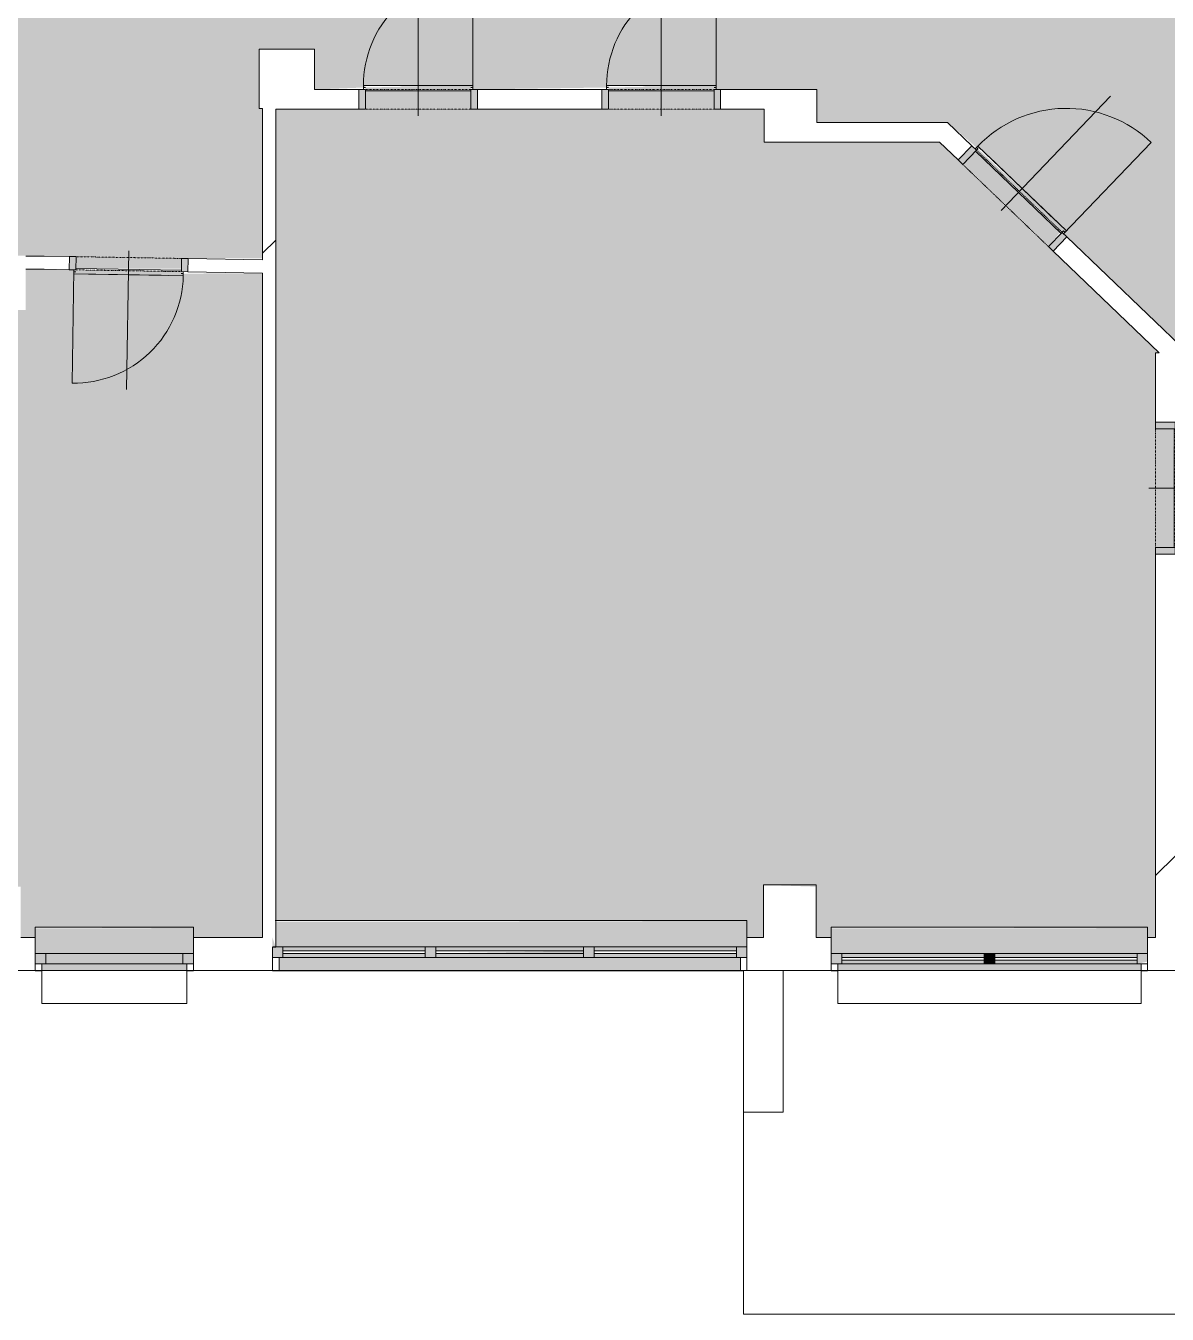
# Model space of a CAD drawing. Header units: millimetres. Extents: x -20192 to 462224, y -45352 to 20466.
# Drawn here: x 380423 to 389083, y -31577 to -21801 of the extents above; entities that cross this region are included whole.
import ezdxf

# ---------------------------------------------------------------- set-up
doc = ezdxf.new("R2010")
doc.units = ezdxf.units.MM
doc.linetypes.add('Čerchovaná se dvěma tečkami', pattern=[2.59, 1, -0.53, 0, -0.53, 0, -0.53])
for name, color, linetype, lineweight in [('A-DETL-THIN', 151, 'Continuous', 9), ('A-DOOR', 31, 'Continuous', 9), ('A-DOOR-FRAM', 31, 'Continuous', 9), ('A-FLOR', 192, 'Continuous', 9), ('A-GENM', 13, 'Continuous', 9), ('A-GLAZ', 151, 'Continuous', 9), ('A-WALL', 113, 'Continuous', 9), ('A-WALL-PATT', 111, 'Continuous', 25), ('Q-SPCQ', 91, 'Continuous', 9), ('S-COLS', 52, 'Continuous', 9)]:
    doc.layers.add(name, color=color, linetype=linetype, lineweight=lineweight)
pattern_1 = [(45, (302295, 0), (-7184.2, 7184.2), []), (45, (305168, -3e-12), (-7184.2, 7184.2), []), (45, (310916, -7e-12), (-4310.5, 10057.9), [4064, -2032, 67.06, -1964.94])]
pattern_2 = [(45, (302295, 0), (-7184.2, 7184.2), []), (45, (305168, 0), (-7184.2, 7184.2), []), (45, (310916, 0), (-4310.5, 10057.9), [4064, -2032, 67.06, -1964.94])]

# ---------------------------------------------------------------- blocks, each defined once
blk = doc.blocks.new('OKNO_1k_nadsvetlik - OKNO_1k_nadsvetlik_1200 x 1850-1969509-Mapka _ závislý 2')
at = {"layer": 'A-GLAZ'}
h = blk.add_hatch(color=256, dxfattribs=at)
h.paths.add_polyline_path([(600, 75), (520, 75), (520, -5), (600, -5)])
h.paths.add_polyline_path([(-600, 75), (-600, -5), (-520, -5), (-520, 75)])
blk.add_hatch(color=256, dxfattribs=at).paths.add_polyline_path([(-520, 75), (-520, -5), (520, -5), (520, 75), (-189.2, 75)])
for p, q in [((-550, 126), (-600, 126)), ((-550, 75), (-550, 125)), ((600, 126), (550, 126)), ((550, 125), (550, 75)), ((-600, 75), (-550, 75)), ((-520, 75), (-600, 75)), ((520, 75), (-520, 75)), ((-520, 75), (-520, -5)), ((600, 75), (520, 75)), ((520, -5), (520, 75)), ((550, 75), (600, 75)), ((-600, -5), (-520, -5)), ((-520, -5), (520, -5)), ((520, -5), (600, -5))]:
    blk.add_line(p, q, dxfattribs=at)
blk = doc.blocks.new('parapet s nosem_vnitní - parapet s nosem_vnitní-V98-Mapka _ závislý 2')
at = {"layer": 'A-GENM'}
for points in [[(-189.2, 0), (-600, 0), (-600, -190), (600, -190), (600, 0), (520, 0)], [(-600, -190), (-600, -197.1), (-189.2, -190)]]:
    blk.add_hatch(color=151, dxfattribs=at).paths.add_polyline_path(points)
for p, q in [((-600, -190), (-600, -120)), ((-600, -190), (-600, -200)), ((600, -120), (600, -190)), ((600, -200), (600, -190)), ((-600, -200), (600, -200)), ((-600, -200), (600, -200))]:
    blk.add_line(p, q, dxfattribs=at)
blk = doc.blocks.new('parapet_ext - parapet_ext-V99-Mapka _ závislý 2')
at = {"layer": 'Q-SPCQ'}
blk.add_hatch(color=151, dxfattribs=at).paths.add_polyline_path([(-520, 50), (-550, 50), (-550, 0), (550, 0), (550, 50), (-189.2, 50)])
for p, q in [((-550, 51), (-550, 300)), ((-550, 300), (550, 300)), ((550, 300), (550, 51))]:
    blk.add_line(p, q, dxfattribs=at)
blk = doc.blocks.new('OKNO_3k_nadsvetlik - OKNO_3k_nadsvetlik_3600x1850-1975422-Mapka _ závislý 2')
at = {"layer": 'A-GLAZ'}
h = blk.add_hatch(color=256, dxfattribs=at)
h.paths.add_polyline_path([(-1720, 25), (-1800, 25), (-1800, -55), (-1720, -55)])
h.paths.add_polyline_path([(1775, 25), (1720, 25), (1720, -55), (1800, -52.7), (1800, 25)])
h = blk.add_hatch(color=256, dxfattribs=at)
h.paths.add_polyline_path([(-640, 25), (-1720, 25), (-1720, -5), (-640, -5)])
h.paths.add_polyline_path([(756.7, 25), (640, 25), (640, -5), (1720, -5), (1720, 25)])
h.paths.add_polyline_path([(-560, 25), (-560, -5), (560, -5), (560, 25)])
h.paths.add_polyline_path([(560, -25), (-560, -25), (-560, -55), (560, -55)])
h.paths.add_polyline_path([(-1297.4, -25), (-1720, -25), (-1720, -55), (-640, -55), (-640, -25)])
h.paths.add_polyline_path([(756.7, -25), (640, -25), (640, -55), (1720, -55), (1720, -25)])
h = blk.add_hatch(color=256, dxfattribs=at)
h.paths.add_polyline_path([(-640, 25), (-640, -55), (-560, -55), (-560, 25)])
h.paths.add_polyline_path([(560, 25), (560, -55), (640, -55), (640, 25)])
blk.add_hatch(color=256, dxfattribs=at).paths.add_polyline_path([(-560, -5), (-560, -25), (560, -5)])
at = {"layer": 'A-GLAZ', "color": 50}
for p, q in [((-1750, 126), (-1775, 126)), ((1800, 126), (1750, 126))]:
    blk.add_line(p, q, dxfattribs=at)
at = {"layer": 'A-GLAZ', "color": 41}
blk.add_line((1750, 126), (-1750, 126), dxfattribs=at)
at = {"layer": 'A-GLAZ', "color": 63}
for p, q in [((-1750, 25), (-1750, 125)), ((1750, 125), (1750, 25)), ((-1800, 25), (-1750, 25)), ((-1720, 25), (-1800, 25)), ((-1720, -55), (-1720, 25)), ((-560, 25), (-640, 25)), ((-640, 25), (-640, -55)), ((-560, -55), (-560, 25)), ((640, 25), (560, 25)), ((560, 25), (560, -55)), ((640, -55), (640, 25)), ((1800, 25), (1720, 25)), ((1720, 25), (1720, -55)), ((1750, 25), (1800, 25)), ((-1800, -55), (-1720, -55)), ((-640, -5), (-1720, -5)), ((-1720, -5), (-1720, -25)), ((-1720, -25), (-640, -25)), ((-640, -25), (-640, -5)), ((-640, -55), (-560, -55)), ((560, -5), (-560, -5)), ((-560, -5), (-560, -25)), ((-560, -25), (560, -25)), ((560, -25), (560, -5)), ((560, -55), (640, -55)), ((1720, -5), (640, -5)), ((640, -5), (640, -25)), ((640, -25), (1720, -25)), ((1720, -25), (1720, -5)), ((1720, -55), (1800, -55))]:
    blk.add_line(p, q, dxfattribs=at)
at = {"layer": 'A-GLAZ', "color": 253}
for p, q in [((-640, 25), (-1720, 25)), ((560, 25), (-560, 25)), ((1720, 25), (640, 25)), ((-1720, -55), (-640, -55)), ((-560, -55), (560, -55)), ((640, -55), (1720, -55))]:
    blk.add_line(p, q, dxfattribs=at)
blk = doc.blocks.new('parapet s nosem_vnitní - parapet s nosem_vnitní-1280309-Mapka _ závislý 2')
at = {"layer": 'A-GENM'}
h = blk.add_hatch(color=151, dxfattribs=at)
h.paths.add_polyline_path([(-560, 0), (-1800, 0), (-1800, -190), (1775, -190), (1775, 0), (560, 0)])
h.paths.add_polyline_path([(1800, 0), (1775.8, 0), (1800, -70)])
at = {"layer": 'A-GENM', "color": 253}
for p, q in [((-1800, -190), (-1800, -70)), ((-1800, -190), (-1800, -200)), ((-1800, -200), (1779, -200)), ((-1800, -200), (1779, -200))]:
    blk.add_line(p, q, dxfattribs=at)
blk = doc.blocks.new('parapet_ext - parapet_ext-1802008-Mapka _ závislý 2')
at = {"layer": 'Q-SPCQ'}
blk.add_hatch(color=151, dxfattribs=at).paths.add_polyline_path([(1750, 100), (-1750, 100), (-1750, 0), (1750, 0)])
at = {"layer": 'Q-SPCQ', "color": 253}
blk.add_line((-1750, 100), (1750, 100), dxfattribs=at)
blk = doc.blocks.new('OKNO_2k_nadsvetlik - OKNO_2k_nadsvetlik 1800x2400-1972502-Mapka _ závislý 2')
at = {"layer": 'A-GLAZ'}
h = blk.add_hatch(color=256, dxfattribs=at)
h.paths.add_polyline_path([(-1120, 75), (-1200, 56.5), (-1200, -5), (-1120, -5), (-1120, 56.5)])
h.paths.add_polyline_path([(1200, 75), (1120, 75), (1120, -5), (1200, -5)])
h = blk.add_hatch(color=256, dxfattribs=at)
h.paths.add_polyline_path([(-1120, 75), (-1120, 45), (-40, 45), (-40, 75), (-738.5, 75)])
h.paths.add_polyline_path([(40, 75), (40, 45), (1120, 45), (1120, 75), (288.5, 75)])
h.paths.add_polyline_path([(-1120, 25), (-1120, -5), (-40, -5), (-40, 25), (-738.5, 25)])
h.paths.add_polyline_path([(1120, 25), (40, 25), (40, -5), (1120, -5)])
blk.add_hatch(color=256, dxfattribs=at).paths.add_polyline_path([(-40, -5), (40, -5), (40, 75), (-40, 75)])
for p, q in [((-1150, 126), (-1200, 126)), ((-1150, 75), (-1150, 125)), ((1200, 126), (1150, 126)), ((1150, 125), (1150, 75)), ((-1200, 75), (-1150, 75)), ((-1120, 75), (-1200, 75)), ((-1120, -5), (-1120, 75)), ((-40, 75), (-1120, 75)), ((-40, 45), (-1120, 45)), ((-1120, 45), (-1120, 25)), ((-1120, 25), (-40, 25)), ((40, 75), (-40, 75)), ((-40, 75), (-40, -5)), ((-40, 25), (-40, 45)), ((1120, 75), (40, 75)), ((40, -5), (40, 75)), ((1120, 45), (40, 45)), ((40, 45), (40, 25)), ((40, 25), (1120, 25)), ((1200, 75), (1120, 75)), ((1120, 75), (1120, -5)), ((1120, 25), (1120, 45)), ((1150, 75), (1200, 75)), ((-1200, -5), (-1120, -5)), ((-1120, -5), (-40, -5)), ((-40, -5), (40, -5)), ((40, -5), (1120, -5)), ((1120, -5), (1200, -5))]:
    blk.add_line(p, q, dxfattribs=at)
blk = doc.blocks.new('parapet s nosem_vnitní - parapet s nosem_vnitní-V100-Mapka _ závislý 2')
at = {"layer": 'A-GENM'}
blk.add_hatch(color=151, dxfattribs=at).paths.add_polyline_path([(40, 0), (-1200, 0), (-1200, -190), (1200, -190), (1200, 0), (288.5, 0)])
for p, q in [((-1200, -190), (-1200, -120)), ((-1200, -190), (-1200, -200)), ((1200, -120), (1200, -190)), ((1200, -200), (1200, -190)), ((-1200, -200), (1200, -200)), ((-1200, -200), (1200, -200))]:
    blk.add_line(p, q, dxfattribs=at)
blk = doc.blocks.new('parapet_ext - parapet_ext-1801991-Mapka _ závislý 2')
at = {"layer": 'Q-SPCQ'}
blk.add_hatch(color=151, dxfattribs=at).paths.add_polyline_path([(-1150, 50), (-1150, 0), (1150, 0), (1150, 50), (-1120, 50)])
for p, q in [((-1150, 51), (-1150, 300)), ((-1150, 300), (1150, 300)), ((1150, 300), (1150, 51))]:
    blk.add_line(p, q, dxfattribs=at)
blk = doc.blocks.new('DVERE_1k_oblozka - DD03_01_900x1970_koupelna-V134-Mapka _ závislý 2')
at = {"layer": 'A-DOOR'}
blk.add_hatch(color=151, dxfattribs=at).paths.add_polyline_path([(465, 102.1), (-450, 87.1), (-450, 62.1), (450, 72.1), (450, 87.1)])
h = blk.add_hatch(color=151, dxfattribs=at)
h.paths.add_polyline_path([(500, -77.9), (500, 72.1), (450, 72.1), (450, -77.9)])
h.paths.add_polyline_path([(-450, 72.1), (-500, 72.1), (-500, -77.9), (-450, -77.9)])
for p, q in [((-465, 72.1), (-465, 1032.1)), ((0, -127.9), (0, 1072.1)), ((465, 102.1), (-465, 102.1)), ((-465, 102.1), (-465, 87.1)), ((355, 102.1), (-355, 102.1)), ((465, 87.1), (465, 102.1)), ((465, 102.1), (465, 72.1)), ((-450, 72.1), (-500, 72.1)), ((-500, 72.1), (-500, -77.9)), ((-465, 87.1), (-450, 87.1)), ((-450, -77.9), (-450, 72.1)), ((-450, 62.1), (450, 62.1)), ((450, 87.1), (465, 87.1)), ((500, 72.1), (450, 72.1)), ((450, 72.1), (450, -77.9)), ((500, -77.9), (500, 72.1)), ((-500, -77.9), (-450, -77.9)), ((450, -77.9), (500, -77.9))]:
    blk.add_line(p, q, dxfattribs=at)
at = {"layer": 'A-DOOR', "linetype": 'Čerchovaná se dvěma tečkami'}
for p, q in [((-450, 72.1), (450, 72.1)), ((-450, -77.9), (450, -77.9))]:
    blk.add_line(p, q, dxfattribs=at)
at = {"layer": 'A-DOOR'}
blk.add_arc((-465, 102.1), 930, 360, 90, dxfattribs=at)
at = {"layer": 'A-DOOR-FRAM'}
for p, q in [((-450, 72.1), (-500, 72.1)), ((-450, -77.9), (-450, 72.1)), ((450, 72.1), (450, -77.9)), ((450, 72.1), (500, 72.1)), ((-500, -77.9), (-450, -77.9)), ((500, -77.9), (450, -77.9))]:
    blk.add_line(p, q, dxfattribs=at)
blk = doc.blocks.new('DVERE_1k_oblozka - DD03_01_900x1970_koupelna-V135-Mapka _ závislý 2')
at = {"layer": 'A-DOOR'}
h = blk.add_hatch(color=151, dxfattribs=at)
h.paths.add_polyline_path([(-500, 77.9), (-500, -72.1), (-450, -72.1), (-450, 77.9)])
h.paths.add_polyline_path([(450, 77.9), (450, -72.1), (500, -72.1), (500, 77.9)])
blk.add_hatch(color=151, dxfattribs=at).paths.add_polyline_path([(-450, -62.1), (-465, -102.1), (450, -87.1), (440.4, -62.1), (-439.6, -62.1)])
for p, q in [((0, 127.9), (0, -1072.1)), ((-500, 77.9), (-450, 77.9)), ((-500, -72.1), (-500, 77.9)), ((-450, 77.9), (-450, -72.1)), ((450, 77.9), (500, 77.9)), ((450, -72.1), (450, 77.9)), ((500, 77.9), (500, -72.1)), ((-450, -72.1), (-500, -72.1)), ((-465, -72.1), (-465, -1032.1)), ((-465, -87.1), (-450, -87.1)), ((-465, -102.1), (-465, -87.1)), ((-465, -87.1), (-465, -102.1)), ((-450, -87.1), (-465, -87.1)), ((-450, -62.1), (450, -62.1)), ((-450, -87.1), (-450, -62.1)), ((450, -62.1), (450, -87.1)), ((500, -72.1), (450, -72.1)), ((450, -87.1), (465, -87.1)), ((465, -87.1), (450, -87.1)), ((465, -102.1), (465, -72.1)), ((465, -87.1), (465, -102.1)), ((465, -102.1), (465, -87.1)), ((465, -102.1), (-465, -102.1)), ((355, -102.1), (-355, -102.1))]:
    blk.add_line(p, q, dxfattribs=at)
at = {"layer": 'A-DOOR', "linetype": 'Čerchovaná se dvěma tečkami'}
for p, q in [((-450, 77.9), (450, 77.9)), ((-450, -72.1), (450, -72.1))]:
    blk.add_line(p, q, dxfattribs=at)
at = {"layer": 'A-DOOR'}
blk.add_arc((-465, -102.1), 930, 270, 0, dxfattribs=at)
at = {"layer": 'A-DOOR-FRAM'}
for p, q in [((-500, 77.9), (-450, 77.9)), ((-450, 77.9), (-450, -72.1)), ((450, -72.1), (450, 77.9)), ((500, 77.9), (450, 77.9)), ((-450, -72.1), (-500, -72.1)), ((450, -72.1), (500, -72.1))]:
    blk.add_line(p, q, dxfattribs=at)
blk = doc.blocks.new('DVERE_1k_oblozka - DD03_01_800x1970_koupelna-1549528-Mapka _ závislý 2')
at = {"layer": 'A-DOOR'}
h = blk.add_hatch(color=151, dxfattribs=at)
h.paths.add_polyline_path([(450, 77.9), (400, 77.9), (400, -72.1), (450, -72.1)])
h.paths.add_polyline_path([(-400, 77.9), (-450, 77.9), (-450, -72.1), (-400, -72.1)])
blk.add_hatch(color=151, dxfattribs=at).paths.add_polyline_path([(400, -62.1), (-400, -72.1), (-415, -102.1), (400, -87.1), (400, -72.1)])
for p, q in [((0, 127.9), (0, -972.1)), ((-450, 77.9), (-400, 77.9)), ((-450, -72.1), (-450, 77.9)), ((-400, 77.9), (-400, -72.1)), ((400, 77.9), (450, 77.9)), ((400, -72.1), (400, 77.9)), ((450, 77.9), (450, -72.1)), ((-400, -72.1), (-450, -72.1)), ((-415, -72.1), (-415, -932.1)), ((-415, -87.1), (-400, -87.1)), ((-415, -102.1), (-415, -87.1)), ((-400, -62.1), (400, -62.1)), ((450, -72.1), (400, -72.1)), ((400, -87.1), (415, -87.1)), ((415, -102.1), (415, -72.1)), ((415, -87.1), (415, -102.1)), ((415, -102.1), (-415, -102.1)), ((305, -102.1), (-305, -102.1))]:
    blk.add_line(p, q, dxfattribs=at)
at = {"layer": 'A-DOOR', "linetype": 'Čerchovaná se dvěma tečkami'}
for p, q in [((-400, 77.9), (400, 77.9)), ((-400, -72.1), (400, -72.1))]:
    blk.add_line(p, q, dxfattribs=at)
at = {"layer": 'A-DOOR'}
blk.add_arc((-415, -102.1), 830, 270, 0, dxfattribs=at)
at = {"layer": 'A-DOOR-FRAM'}
for p, q in [((-450, 77.9), (-400, 77.9)), ((-400, 77.9), (-400, -72.1)), ((400, -72.1), (400, 77.9)), ((450, 77.9), (400, 77.9)), ((-400, -72.1), (-450, -72.1)), ((400, -72.1), (450, -72.1))]:
    blk.add_line(p, q, dxfattribs=at)
blk = doc.blocks.new('DVERE_1k_oblozka - DD03_01_800x1970_koupelna-1549519-Mapka _ závislý 2')
at = {"layer": 'A-DOOR'}
h = blk.add_hatch(color=151, dxfattribs=at)
h.paths.add_polyline_path([(450, -47.1), (450, 52.9), (400, 52.9), (400, -47.1)])
h.paths.add_polyline_path([(-400, -47.1), (-400, 52.9), (-450, 52.9), (-450, -47.1)])
blk.add_hatch(color=151, dxfattribs=at).paths.add_polyline_path([(415, -77.1), (399.8, -37.1), (-400, -47.1), (-415, -77.1), (80.7, -77.1)])
for p, q in [((0, 102.9), (0, -947.1)), ((-450, 52.9), (-400, 52.9)), ((-450, -47.1), (-450, 52.9)), ((-400, 52.9), (-400, -47.1)), ((400, 52.9), (450, 52.9)), ((400, -47.1), (400, 52.9)), ((450, 52.9), (450, -47.1)), ((-400, -47.1), (-450, -47.1)), ((-415, -47.1), (-415, -907.1)), ((-415, -62.1), (-400, -62.1)), ((-415, -77.1), (-415, -62.1)), ((415, -77.1), (-415, -77.1)), ((-400, -37.1), (400, -37.1)), ((305, -77.1), (-305, -77.1)), ((450, -47.1), (400, -47.1)), ((400, -62.1), (415, -62.1)), ((415, -77.1), (415, -47.1)), ((415, -62.1), (415, -77.1))]:
    blk.add_line(p, q, dxfattribs=at)
at = {"layer": 'A-DOOR', "linetype": 'Čerchovaná se dvěma tečkami'}
for p, q in [((-400, 52.9), (400, 52.9)), ((-400, -47.1), (400, -47.1))]:
    blk.add_line(p, q, dxfattribs=at)
at = {"layer": 'A-DOOR'}
blk.add_arc((-415, -77.1), 830, 270, 0, dxfattribs=at)
at = {"layer": 'A-DOOR-FRAM'}
for p, q in [((-450, 52.9), (-400, 52.9)), ((-400, 52.9), (-400, -47.1)), ((400, -47.1), (400, 52.9)), ((450, 52.9), (400, 52.9)), ((-400, -47.1), (-450, -47.1)), ((400, -47.1), (450, -47.1))]:
    blk.add_line(p, q, dxfattribs=at)

msp = doc.modelspace()

# ---------------------------------------------------------------- hatches: boundary and pattern name
at = {"layer": 'A-FLOR'}
h = msp.add_hatch(color=151, dxfattribs=at)
h.paths.add_polyline_path([(373924.6, -30076.6), (374034.4, -30076.6), (374034.4, -29535.6), (374434.4, -29535.6), (374434.4, -24894.3), (373644.4, -24909.3), (373642.2, -24924.3), (372844.4, -24909.3), (372829.4, -24894.3), (372234.4, -24894.3), (372234.4, -30076.6), (372724.6, -30076.6), (372724.6, -29899.5), (373924.6, -29906.6)])
h.paths.add_polyline_path([(368534.4, -30046.6), (368534.4, -29846.9), (372134.4, -29846.9), (372134.4, -23686.6), (368054.5, -23686.6), (367502.7, -24289.8), (367492.7, -24311.6), (366867.5, -24937.4), (366846.6, -24937.4), (366702.9, -25101.6), (368439.1, -26688.5), (368439.1, -30046.6)])
h.paths.add_polyline_path([(356544.4, -30046.6), (356544.4, -29901.6), (357444.4, -29906.6), (357444.4, -30046.6), (357744.4, -30046.6), (357744.4, -29899.5), (358944.4, -29906.6), (358944.4, -30046.6), (359245.3, -30046.6), (359245.3, -23684), (358527.8, -23708.3), (358522.6, -23718.2), (357622.5, -23703.2), (357622.4, -23693.3), (356456.1, -23700), (356456.1, -23970), (356036.1, -23970), (356036.1, -24139.3), (356114.8, -24139.3), (356106.1, -25639.3), (356036.1, -25639.3), (356036.1, -29535.6), (356436.1, -29535.6), (356454.8, -30046.6)])
h.paths.add_polyline_path([(368289.1, -30046.6), (368289.1, -26754.6), (366552, -25176.6), (366454.4, -25191.6), (366454.4, -25206.6), (365554.4, -25191.6), (365539.4, -25176.6), (365322.9, -25176.6), (365322.9, -30046.6), (365544.4, -30046.6), (365544.4, -29896.9), (367944.4, -29906.6), (367944.4, -30046.6)])
h.paths.add_polyline_path([(359544.4, -30046.6), (359544.4, -29896.9), (361944.4, -29906.6), (361944.4, -30046.6), (362035, -30046.6), (361994.9, -26558.1), (363783.8, -25126.8), (363585.7, -24954.6), (363565.1, -24943.5), (362961.1, -24295.7), (362960.7, -24274.5), (362373.2, -23666.1), (359395.3, -23699.3), (359395.3, -30046.6)])
h.paths.add_polyline_path([(364944.4, -30046.6), (365159.5, -30046.6), (365159.4, -25176.6), (364924.4, -25191.6), (364924.4, -25206.6), (364024.4, -25191.6), (364009.4, -25176.6), (363974.4, -25176.6), (363961.8, -25176.6), (362145.7, -26629.6), (362185.3, -30046.6), (362544.4, -30046.6), (362544.4, -29896.9), (364944.4, -29906.6)])
h.paths.add_polyline_path([(382219.4, -22429.3), (382194.4, -22429.3), (382194.4, -21979.3), (382614.4, -21979.3), (382614.4, -22284.3), (382999.4, -22269.3), (382999.4, -22254.3), (383799.4, -22269.3), (383814.4, -22284.3), (384844.7, -22269.3), (384844.7, -22254.3), (385644.7, -22269.3), (385659.7, -22284.3), (386424.7, -22284.3), (386424.7, -22534.3), (387416, -22534.3), (387647, -22735.1), (387668.7, -22735.1), (388296.6, -23358), (388296.6, -23378.8), (389238.1, -24281.8), (392352.1, -24281.8), (393136.5, -23303), (393247.1, -23360.3), (393763.9, -22668.2), (393675.6, -22582.1), (393826.6, -22354.9), (393833.2, -21754.2), (393923.2, -21754.2), (393923.2, -20955.1), (393842.1, -20954.2), (393842.7, -20379.5), (393808.9, -20379.1), (393808.9, -19225.7), (393783.9, -19225.7), (393783.9, -19175.3), (393709.2, -19175.3), (393694.2, -18955.3), (393679.2, -18955.3), (393694.2, -18355.3), (393709.2, -18340.3), (393709.2, -17238.3), (390760.6, -17238.3), (390760.2, -17408.3), (389734.6, -17408.3), (389734.6, -17535.4), (388534.6, -17528.3), (388534.6, -17408.3), (388296.2, -17408.3), (388321.1, -20310.9), (387534.5, -20303.3), (387534.5, -20200.9), (386734.5, -20200.9), (386734.5, -20310.9), (383337.7, -20331.8), (382084.6, -20358), (382084.6, -20188), (381894.6, -20188), (381894.6, -20098), (381094.6, -20098), (381094.6, -20188), (380054.6, -20188), (380054.6, -18222.8), (379921.6, -18222.8), (379921.6, -17238.3), (377670, -17238.3), (377685, -17851.9), (377700, -17851.9), (377685, -18651.9), (377670, -18666.9), (377685, -19775.4), (377700, -19775.4), (377685, -20375.4), (377670, -20390.4), (377670, -20656.9), (375567.2, -20656.9), (375567.2, -20280.9), (375418.3, -20295.9), (375418.3, -20310.9), (374818.3, -20295.9), (374803.3, -20280.9), (374404.2, -20280.9), (374404.2, -21508.2), (373751.5, -21523.2), (373751.5, -21538.2), (373151.5, -21520.4), (373151.5, -21508.2), (371421.5, -21523.2), (371421.5, -21538.2), (370821.5, -21520.4), (370821.5, -21508.2), (370671.5, -21523.2), (370671.5, -21748.2), (369807.7, -21748.2), (369807.7, -21658.2), (368907.7, -21658.2), (368907.7, -21748.2), (365717.6, -21748.2), (364095.3, -20300.6), (364095.3, -18728.2), (363822.2, -18728.2), (363822.2, -18805.2), (362622.2, -18798.2), (362622.2, -18728.2), (362545.3, -18728.2), (362545.3, -20625.8), (362455.3, -20625.8), (362455.3, -21425.8), (362545.3, -21425.8), (362545.3, -21715.8), (357625.3, -21715.8), (357622.5, -22135.8), (356036.1, -22135.8), (356036.1, -22265.8), (355796.1, -22265.8), (355807.2, -23165.8), (356036.1, -23165.8), (356042.2, -23552.4), (357621.6, -23543.6), (357625.3, -23683.3), (358522.4, -23678.2), (358522.6, -23538.2), (360416.9, -23527.3), (360416.9, -23362.9), (360640.9, -23361.6), (360641.9, -23526), (362436.5, -23515.7), (363895.5, -25026.6), (366562.6, -25015.6), (367990.9, -23536.6), (371934.4, -23536.6), (371934.4, -23166.6), (372234.4, -23166.6), (372234.4, -24794.3), (374434.4, -24794.3), (374434.4, -23937.5), (374034.7, -23937.5), (374034.7, -23527.5), (375631.9, -23527.4), (375631.9, -22376.5), (379271.9, -22376.5), (379272.3, -21816.5), (380331.9, -21816.5), (380325.1, -23436.6), (379893.1, -23436.6), (379893.1, -23536.6), (380805.2, -23553.1), (380805.2, -23643), (381603.7, -23643), (381605, -23566.6), (382219.4, -23566.6), (382219.4, -22434.3)])
h.paths.add_polyline_path([(388934.4, -28719.3), (388994.4, -28719.3), (388994.4, -25759.3), (389134.4, -25759.3), (389129.8, -24859.3), (388994.4, -24859.3), (388994.4, -24281.8), (389021.4, -24281.8), (388182.3, -23477.1), (388270.3, -23367.5), (387629.7, -22753.1), (387532.8, -22854.1), (387355.7, -22684.3), (386024.7, -22684.3), (386024.7, -22434.3), (385644.7, -22434.3), (385644.7, -22294.3), (384844.7, -22294.3), (384844.7, -22434.3), (383799.4, -22434.3), (383799.4, -22294.3), (382999.4, -22294.3), (382999.4, -22434.3), (382319.4, -22434.3), (382319.4, -28589.6), (385894.4, -28599.3), (385894.4, -28719.3), (386019.4, -28719.3), (386019.4, -28319.3), (386419.4, -28333.1), (386419.4, -28719.3), (386534.4, -28719.3), (386534.4, -28639.6), (388934.4, -28649.3)])
h.paths.add_polyline_path([(392019.4, -28719.3), (392019.4, -28319.3), (392269.4, -28319.3), (392269.4, -24431.8), (389144.4, -24431.8), (389159.4, -24859.3), (389174.4, -24859.3), (389159.4, -25759.3), (389144.4, -25774.3), (389144.4, -28719.3), (389434.4, -28719.3), (389434.4, -28639.6), (391834.4, -28649.3), (391834.4, -28719.3)])
h.paths.add_polyline_path([(380494.4, -28719.3), (380494.4, -28642.2), (381694.4, -28649.3), (381694.4, -28719.3), (382219.4, -28719.3), (382219.4, -23677.1), (381603.5, -23682.1), (381617.8, -23696.9), (380803.2, -23668), (380787.9, -23652.8), (380423.1, -23652.2), (380423.1, -23956.6), (379994.8, -23956.6), (379984.4, -26062.2), (379984.4, -28319.3), (380384.4, -28333.1), (380384.4, -28719.3)])
h.paths.add_polyline_path([(392484.4, -28719.3), (392484.4, -28639.6), (394884.4, -28649.3), (394884.4, -28719.3), (395484.4, -28719.3), (395484.4, -28642.2), (396684.4, -28649.3), (396684.4, -28719.3), (397004.4, -28719.3), (397004.4, -28644.3), (397904.4, -28649.3), (397904.4, -28719.3), (398034.4, -28719.3), (398034.4, -28319.3), (398434.4, -28319.3), (398434.4, -25308.2), (394003.8, -25276.5), (394018.4, -25291.4), (393103.6, -25266.7), (393088.5, -25251.5), (392419.4, -25251.7), (392419.4, -28719.3)])
h.paths.add_polyline_path([(394003.8, -25251.2), (394005.3, -25111.2), (398434.4, -25158.2), (398434.4, -24364.3), (398355.7, -24364.3), (398364.4, -22864.3), (398434.4, -22864.3), (398434.4, -22472.9), (393991.5, -22420.6), (393816.3, -22682.2), (393818.5, -22691.6), (393241, -23401.6), (393224.8, -23405.3), (392419.4, -24439.5), (392419.4, -25094.4), (393105.4, -25101.7), (393105.4, -25241.7), (394003.7, -25251.2)])
h.paths.add_polyline_path([(374694.4, -25069.3), (374694.4, -24889.3), (379884.4, -24889.3), (379882.3, -23646.6), (374534.6, -23646.6), (374534.7, -24889.3), (374684.7, -24894.3), (374691.6, -25019.3)])
h.paths.add_polyline_path([(392034.4, -22689.3), (392034.4, -22289.3), (392434.4, -22289.3), (392419.4, -22689.3), (392352.1, -22689.3)])
h.paths.add_polyline_path([(393991.5, -22420.6), (393991.2, -22388.8), (393978.4, -22401)])
h.paths.add_polyline_path([(398434.4, -22322.9), (398434.4, -20426.5), (396917.3, -20479.4), (393947.8, -20443), (393963.1, -20949.7), (393972.1, -20955.5), (393948.2, -21755.5), (393933.1, -21770.6), (393932.7, -22269.9), (398019.1, -22318)])
h.paths.add_polyline_path([(370571.5, -21648.2), (370571.5, -18728.2), (369792.2, -18728.2), (369792.2, -18805.2), (368592.2, -18798.2), (368592.2, -18728.2), (368431.5, -18728.2), (368431.5, -19128.2), (368031.5, -19128.2), (368031.5, -18728.2), (367692.2, -18728.2), (367692.2, -18805.2), (366492.2, -18798.2), (366492.2, -18728.2), (365592.2, -18728.2), (365592.2, -18805.2), (364392.2, -18798.2), (364392.2, -18728.2), (364245.3, -18728.2), (364245.3, -20233.4), (365774.8, -21598.2), (368562.7, -21618.2), (368562.7, -21648.2), (368907.7, -21633.2), (368907.7, -21618.2), (369807.7, -21633.2), (369822.7, -21648.2), (369857.7, -21648.2)])
h.paths.add_polyline_path([(360745.3, -21565.8), (362445.3, -21565.4), (362430.3, -21425.8), (362415.3, -21425.8), (362430.3, -20625.8), (362445.3, -20610.8), (362445.3, -18728.2), (360745.3, -18728.2), (360745.3, -20311.1), (360770.3, -20311.1), (360770.3, -20411.9), (360745.3, -20411.9), (360745.3, -21565.4)])
h.paths.add_polyline_path([(371421.5, -21498.2), (371436.5, -21408.2), (372221.5, -21408.2), (372221.5, -19988.2), (371421.5, -20003.2), (371421.5, -20018.2), (370821.5, -20003.2), (370806.5, -19988.2), (370671.5, -20003.2), (370671.5, -21408.2), (370821.5, -21408.2), (370821.5, -21498.2), (371013.2, -21498.2)])
h.paths.add_polyline_path([(373151.5, -21498.2), (373751.5, -21498.2), (373751.5, -21408.2), (373896.5, -21408.2), (373884, -19988.2), (373751.5, -20003.2), (373751.5, -20018.2), (373151.5, -20003.2), (373136.5, -19988.2), (372321.5, -19988.2), (372321.5, -21408.2), (373151.5, -21408.2)])
h.paths.add_polyline_path([(374104.7, -21408.2), (374323.8, -21408.2), (374304.2, -20280.9), (373996.5, -20280.9), (373996.5, -21408.2)])
h.paths.add_polyline_path([(377570, -20556.9), (377570, -20375.4), (377660, -20375.4), (377660, -19775.4), (377570, -19775.4), (377570, -19336.9), (376572.2, -19336.9), (376587.2, -19791.9), (376602.2, -19791.9), (376587.2, -20391.9), (376572.2, -20402), (376572.2, -20556.9), (377175.5, -20556.9)])
h.paths.add_polyline_path([(376472.2, -20556.9), (376472.2, -20391.9), (376562.2, -20391.9), (376562.2, -19791.9), (376472.2, -19791.9), (376472.2, -19336.9), (375667.2, -19336.9), (375667.2, -20556.9)])
h.paths.add_polyline_path([(396917.3, -20379.4), (398434.4, -20315.3), (396721.2, -20329.1), (396744.7, -20377.3)])
h.paths.add_polyline_path([(374818.3, -20270.9), (375418.3, -20270.9), (375418.3, -20180.9), (375567.2, -20180.9), (375567.2, -19236.9), (375977.2, -19236.9), (375977.2, -17626.9), (374009.4, -17626.9), (374037.8, -18867.5), (374669.3, -18867.5), (374684.4, -20180.9), (374818.3, -20180.9)])
h.paths.add_polyline_path([(382404.6, -20231.3), (384330.8, -20190.9), (384330.8, -17408.3), (384046.3, -17408.3), (384046.3, -17535.4), (382846.3, -17528.3), (382846.3, -17408.3), (382246.3, -17408.3), (382246.3, -17535.4), (381046.3, -17528.3), (381046.3, -17408.3), (380544.6, -17408.3), (380544.6, -20088), (381094.6, -20073), (381094.6, -20058), (381894.6, -20073), (381909.6, -20088), (382404.6, -20088), (382404.6, -20191)])
h.paths.add_polyline_path([(386719.5, -20190.9), (386734.5, -20175.9), (386734.5, -20160.9), (387534.5, -20175.9), (387549.5, -20190.9), (387960.8, -20190.9), (387961.7, -20053.3), (388144.8, -20051.2), (388121.2, -17408.3), (387904.6, -17408.3), (387904.6, -17535.4), (386704.6, -17528.3), (386704.6, -17408.3), (385854.6, -17408.3), (385854.6, -17535.4), (384654.6, -17528.3), (384654.6, -17408.3), (384430.8, -17408.3), (384430.8, -20190.9), (386684.5, -20190.9)])
h.paths.add_polyline_path([(374404.2, -20180.9), (374569.3, -20180.9), (374569.3, -18967.5), (373814.5, -18967.5), (373814.5, -18728.2), (373584.2, -18733.3), (373584.2, -18805.2), (372434.2, -18798.2), (372434.2, -18728.2), (372321.5, -18728.2), (372321.5, -19888.2), (373996.5, -19888.2), (373996.5, -20180.9), (374304.2, -20180.9)])
h.paths.add_polyline_path([(370821.5, -19888.2), (372071.5, -19888.2), (372071.5, -18728.2), (371892.2, -18728.2), (371892.2, -18805.2), (370692.2, -18798.2), (370671.5, -19888.2), (370791.5, -19888.2)])
h.paths.add_polyline_path([(376143.9, -19236.9), (377570, -19236.9), (377570, -18651.9), (377660, -18651.9), (377660, -17851.9), (377570, -17851.9), (377570, -17626.9), (376077.2, -17626.9), (376077.2, -19236.9)])
h.paths.add_polyline_path([(359542.2, -19113.6), (360645.3, -19105.4), (360645.3, -19071.9), (357853.5, -19113.6), (359056.2, -19113.6)])
h.paths.add_polyline_path([(356411.6, -19113.6), (356411.6, -18911.6), (360645.3, -18871.9), (360645.3, -18728.2), (356036.1, -18728.2), (356042.2, -19113.6)])
h.paths.add_polyline_path([(393808.9, -18955.3), (393808.9, -18355.3), (393719.2, -18355.3), (393719.2, -18955.3)])
h.paths.add_polyline_path([(397501.3, -17927.7), (398434.4, -17927.7), (398434.4, -17488.3), (393809.2, -17488.3), (393809.2, -17927.7), (397469.6, -17927.7)])
h.paths.add_polyline_path([(386383.9, -17888.3), (385983.9, -17888.3), (385983.9, -17488.3), (386383.9, -17488.3), (386383.9, -17672.4)])
h.paths.add_polyline_path([(392420.5, -17888.3), (392020.5, -17866.2), (392020.5, -17488.3), (392420.5, -17488.3), (392420.5, -17880)])
h.paths.add_polyline_path([(375977.2, -17526.9), (377570, -17526.9), (377570, -17238.3), (374007.6, -17251.3), (374009.4, -17526.9), (375121.4, -17526.9)])
at = {"layer": 'A-WALL-PATT', "lineweight": 9}
h = msp.add_hatch(dxfattribs=at)
h.set_pattern_fill('FP_109', color=256, angle=45, style=0, pattern_type=2)
h.set_pattern_definition(pattern_1)
h.paths.add_polyline_path([(385694.7, -22434.3), (386024.7, -22434.3), (386024.7, -22284.3), (385694.7, -22284.3)])
h.paths.add_polyline_path([(382949.4, -22434.3), (382949.4, -22284.3), (382614.4, -22284.3), (382614.4, -22429.3), (382614.4, -22434.3)])
h.paths.add_polyline_path([(383849.4, -22434.3), (384794.7, -22434.3), (384794.7, -22284.3), (383849.4, -22284.3)])
h = msp.add_hatch(dxfattribs=at)
h.set_pattern_fill('FP_109', color=256, angle=45, style=0, pattern_type=2)
h.set_pattern_definition(pattern_1)
h.paths.add_polyline_path([(382319.4, -28791.6), (382319.4, -22434.3), (382219.4, -22434.3), (382219.4, -28719.3), (382294.4, -28719.3)])
h = msp.add_hatch(dxfattribs=at)
h.set_pattern_fill('FP_109', color=256, angle=45, style=0, pattern_type=2)
h.set_pattern_definition(pattern_1)
h.paths.add_polyline_path([(387464, -22684.3), (387572.4, -22684.3), (387416, -22534.3), (386424.7, -22534.3), (386424.7, -22684.3), (387445.9, -22684.3)])
h = msp.add_hatch(dxfattribs=at)
h.set_pattern_fill('FP_140', color=256, angle=45, style=0, pattern_type=2)
h.set_pattern_definition([(1.199, (302295, 0), (-212.6, 10157.8), []), (1.199, (304369, -1989), (-212.6, 10157.8), []), (1.199, (308517, -5967), (3850.5, 10242.8), [4064, -2032, 67.06, -1964.94])])
h.paths.add_polyline_path([(389129.8, -24281.8), (389238.1, -24281.8), (388322.3, -23403.4), (388218.4, -23511.7), (389021.4, -24281.8), (389069.4, -24281.8)])
h.paths.add_polyline_path([(387496.7, -22819.5), (387600.5, -22711.3), (387548.6, -22684.3), (387355.7, -22684.3), (387464, -22788.2)])
h = msp.add_hatch(dxfattribs=at)
h.set_pattern_fill('FP_167', color=256, angle=45, style=0, pattern_type=2)
h.set_pattern_definition([(44.797, (302295, 0), (-7158.7, 7209.6), []), (44.797, (305168, -10), (-7158.7, 7209.6), []), (44.797, (310916, -31), (-4274.8, 10073.1), [4064, -2032, 67.06, -1964.94])])
h.paths.add_polyline_path([(380561.8, -23648.9), (380561.8, -23548.9), (380423.1, -23548.4), (380423.1, -23648.4)])
h.paths.add_polyline_path([(379893.1, -23646.6), (379893.1, -23546.6), (374484.5, -23546.6), (374484.2, -23627.4), (379734.4, -23646)])
h = msp.add_hatch(dxfattribs=at)
h.set_pattern_fill('FP_145', color=256, angle=45, style=0, pattern_type=2)
h.set_pattern_definition([(44.027, (302295, 0), (-7061.1, 7305.2), []), (44.027, (305168, -49), (-7061.1, 7305.2), []), (44.027, (310915, -146), (-4139, 10129.7), [4064, -2032, 67.06, -1964.94])])
h.paths.add_polyline_path([(382219.4, -23677.1), (382219.4, -23577.1), (381654.9, -23577.1), (381655, -23667.5), (381719.9, -23668.6)])
h.paths.add_polyline_path([(380753.5, -23652.2), (380753.5, -23552.2), (380562.8, -23552.2), (380561.8, -23648.9), (380698.1, -23651.3)])
h = msp.add_hatch(dxfattribs=at)
h.set_pattern_fill('FP_109', color=256, angle=45, style=0, pattern_type=2)
h.set_pattern_definition(pattern_1)
h.paths.add_polyline_path([(389069.4, -28719.3), (389144.4, -28719.3), (389144.4, -25809.3), (388994.4, -25809.3), (388994.4, -28719.3)])
h.paths.add_polyline_path([(388994.4, -24809.3), (389144.4, -24809.3), (389129.8, -24281.8), (388994.4, -24281.8), (388994.4, -24431.8)])
h = msp.add_hatch(dxfattribs=at)
h.set_pattern_fill('FP_109', color=256, angle=45, style=0, pattern_type=2)
h.set_pattern_definition(pattern_1)
h.paths.add_polyline_path([(398684.4, -28969.3), (398684.4, -28719.3), (397904.4, -28719.3), (397904.4, -28969.3), (398569.4, -28969.3)])
h.paths.add_polyline_path([(392484.4, -28969.3), (392484.4, -28719.3), (391834.4, -28719.3), (391834.4, -28969.3)])
h.paths.add_polyline_path([(388934.4, -28969.3), (389434.4, -28969.3), (389434.4, -28719.3), (388934.4, -28719.3), (388934.4, -28900.8)])
h.paths.add_polyline_path([(394884.4, -28969.3), (395484.4, -28969.3), (395484.4, -28719.3), (394884.4, -28719.3)])
h.paths.add_polyline_path([(385894.4, -28969.3), (386534.4, -28969.3), (386534.4, -28719.3), (385894.4, -28719.3)])
h.paths.add_polyline_path([(396684.4, -28969.3), (397004.4, -28969.3), (397004.4, -28719.3), (396684.4, -28719.3)])
h.paths.add_polyline_path([(381694.4, -28969.3), (382294.4, -28969.3), (382294.4, -28719.3), (381694.4, -28719.3), (381694.4, -28791.6)])
h.paths.add_polyline_path([(379984.4, -28969.3), (380494.4, -28969.3), (380494.4, -28719.3), (379984.4, -28719.3)])
h = msp.add_hatch(dxfattribs=at)
h.set_pattern_fill('FP_109', color=256, angle=45, style=0, pattern_type=2)
h.set_pattern_definition(pattern_1)
h.paths.add_polyline_path([(385894.4, -30044.3), (386169.4, -30044.3), (386169.4, -28969.3), (385869.4, -28969.3), (385869.4, -30044.3)])
at = {"layer": 'S-COLS'}
h = msp.add_hatch(dxfattribs=at)
h.set_pattern_fill('FP_151', color=256, style=0, pattern_type=2)
h.set_pattern_definition(pattern_2)
h.paths.add_polyline_path([(382219.4, -22429.3), (382614.4, -22429.3), (382614.4, -21979.3), (382194.4, -21979.3), (382194.4, -22429.3)])
h = msp.add_hatch(dxfattribs=at)
h.set_pattern_fill('FP_151', color=256, style=0, pattern_type=2)
h.set_pattern_definition(pattern_2)
h.paths.add_polyline_path([(386424.7, -22684.3), (386424.7, -22284.3), (386024.7, -22284.3), (386024.7, -22684.3)])
h = msp.add_hatch(dxfattribs=at)
h.set_pattern_fill('FP_151', color=256, style=0, pattern_type=2)
h.set_pattern_definition(pattern_2)
h.paths.add_polyline_path([(386419.4, -28719.3), (386419.4, -28319.3), (386019.4, -28333.1), (386019.4, -28719.3), (386418.8, -28719.3)])

# ---------------------------------------------------------------- linework, layer by layer
at = {"layer": 'A-DETL-THIN'}
msp.add_line((379734.4, -28969.3), (398684.4, -28969.3), dxfattribs=at)
at = {"layer": 'A-FLOR'}
for p, q in [((385869.4, -30044.3), (385869.4, -31576.8)), ((385869.4, -31576.8), (398543, -31576.8))]:
    msp.add_line(p, q, dxfattribs=at)
at = {"layer": 'A-WALL'}
for p, q in [((382949.4, -22284.3), (382614.4, -22284.3)), ((384794.7, -22284.3), (383849.4, -22284.3)), ((386024.7, -22284.3), (385694.7, -22284.3)), ((382219.4, -22429.3), (382219.4, -23577.1)), ((382319.4, -28791.6), (382319.4, -22434.3)), ((382319.4, -22434.3), (382949.4, -22434.3)), ((383849.4, -22434.3), (384794.7, -22434.3)), ((385694.7, -22434.3), (386024.7, -22434.3)), ((387416, -22534.3), (386424.7, -22534.3)), ((387600.5, -22711.3), (387416, -22534.3)), ((386424.7, -22684.3), (387355.7, -22684.3)), ((387355.7, -22684.3), (387496.7, -22819.5)), ((389238.1, -24281.8), (388322.3, -23403.4)), ((380562.8, -23548.9), (380423.1, -23548.4)), ((380755.2, -23552.2), (380562.8, -23548.9)), ((388218.4, -23511.7), (389021.4, -24281.8)), ((380423.1, -23648.4), (380561.8, -23648.9)), ((380561.8, -23648.9), (380753.5, -23652.2)), ((382219.4, -23577.1), (381655, -23567.5)), ((381653.3, -23667.5), (382219.4, -23677.1)), ((382219.4, -23677.1), (382219.4, -28719.3)), ((389021.4, -24281.8), (388994.4, -24281.8)), ((388994.4, -24281.8), (388994.4, -24809.3)), ((388994.4, -25809.3), (388994.4, -28719.3)), ((380494.4, -28719.3), (380384.4, -28719.3)), ((380494.4, -28969.3), (380494.4, -28719.3)), ((382219.4, -28719.3), (381694.4, -28719.3)), ((381694.4, -28719.3), (381694.4, -28969.3)), ((386019.4, -28719.3), (385894.4, -28719.3)), ((385894.4, -28719.3), (385894.4, -28969.3)), ((386534.4, -28719.3), (386419.4, -28719.3)), ((386534.4, -28969.3), (386534.4, -28719.3)), ((388994.4, -28719.3), (388934.4, -28719.3)), ((388934.4, -28719.3), (388934.4, -28969.3)), ((382294.4, -28969.3), (382294.4, -28791.6)), ((382294.4, -28791.6), (382319.4, -28791.6)), ((379734.4, -28969.3), (380494.4, -28969.3)), ((381694.4, -28969.3), (382294.4, -28969.3)), ((385869.4, -28969.3), (385869.4, -30044.3)), ((385894.4, -28969.3), (385869.4, -28969.3)), ((386169.4, -28969.3), (386534.4, -28969.3)), ((386169.4, -30044.3), (386169.4, -28969.3)), ((388934.4, -28969.3), (389434.4, -28969.3)), ((385869.4, -30044.3), (386169.4, -30044.3))]:
    msp.add_line(p, q, dxfattribs=at)
at = {"layer": 'S-COLS'}
for p, q in [((382614.4, -21979.3), (382194.4, -21979.3)), ((382194.4, -21979.3), (382194.4, -22429.3)), ((382614.4, -22284.3), (382614.4, -21979.3)), ((386424.7, -22284.3), (386024.7, -22284.3)), ((386424.7, -22534.3), (386424.7, -22284.3)), ((382194.4, -22429.3), (382219.4, -22429.3)), ((386024.7, -22434.3), (386024.7, -22684.3)), ((386024.7, -22684.3), (386424.7, -22684.3)), ((386419.4, -28319.3), (386019.4, -28319.3)), ((386019.4, -28319.3), (386019.4, -28719.3)), ((386419.4, -28719.3), (386419.4, -28319.3))]:
    msp.add_line(p, q, dxfattribs=at)

# ---------------------------------------------------------------- block references
at = {"layer": 'A-DOOR'}
for name, p, rotation in [('DVERE_1k_oblozka - DD03_01_800x1970_koupelna-1549528-Mapka _ závislý 2', (383399.4, -22356.4), 180), ('DVERE_1k_oblozka - DD03_01_800x1970_koupelna-1549528-Mapka _ závislý 2', (385244.7, -22356.4), 180), ('DVERE_1k_oblozka - DD03_01_900x1970_koupelna-V135-Mapka _ závislý 2', (387911.4, -23109.4), 136.1986383859568), ('DVERE_1k_oblozka - DD03_01_800x1970_koupelna-1549519-Mapka _ závislý 2', (381204.2, -23612.7), 359.0266064069057), ('DVERE_1k_oblozka - DD03_01_900x1970_koupelna-V134-Mapka _ závislý 2', (389072.2, -25309.3), 269.9999999999999)]:
    msp.add_blockref(name, p, dxfattribs=dict(at, rotation=rotation))
at = {"layer": 'A-GENM', "rotation": 180}
for name, p in [('parapet s nosem_vnitní - parapet s nosem_vnitní-V98-Mapka _ závislý 2', (381094.4, -28839.3)), ('parapet s nosem_vnitní - parapet s nosem_vnitní-V100-Mapka _ závislý 2', (387734.4, -28839.3))]:
    msp.add_blockref(name, p, dxfattribs=at)
at = {"layer": 'A-GENM', "color": 253, "rotation": 180}
msp.add_blockref('parapet s nosem_vnitní - parapet s nosem_vnitní-1280309-Mapka _ závislý 2', (384094.4, -28789.3), dxfattribs=at)
at = {"layer": 'A-GLAZ', "color": 41, "rotation": 180}
msp.add_blockref('OKNO_3k_nadsvetlik - OKNO_3k_nadsvetlik_3600x1850-1975422-Mapka _ závislý 2', (384094.4, -28844.3), dxfattribs=at)
at = {"layer": 'A-GLAZ', "rotation": 180}
for name, p in [('OKNO_1k_nadsvetlik - OKNO_1k_nadsvetlik_1200 x 1850-1969509-Mapka _ závislý 2', (381094.4, -28844.3)), ('OKNO_2k_nadsvetlik - OKNO_2k_nadsvetlik 1800x2400-1972502-Mapka _ závislý 2', (387734.4, -28844.3))]:
    msp.add_blockref(name, p, dxfattribs=at)
at = {"layer": 'Q-SPCQ', "rotation": 180}
for name, p in [('parapet_ext - parapet_ext-V99-Mapka _ závislý 2', (381094.4, -28919.3)), ('parapet_ext - parapet_ext-1801991-Mapka _ závislý 2', (387734.4, -28919.3))]:
    msp.add_blockref(name, p, dxfattribs=at)
at = {"layer": 'Q-SPCQ', "color": 253, "rotation": 180}
msp.add_blockref('parapet_ext - parapet_ext-1802008-Mapka _ závislý 2', (384094.4, -28869.3), dxfattribs=at)

doc.saveas('drawing.dxf')
